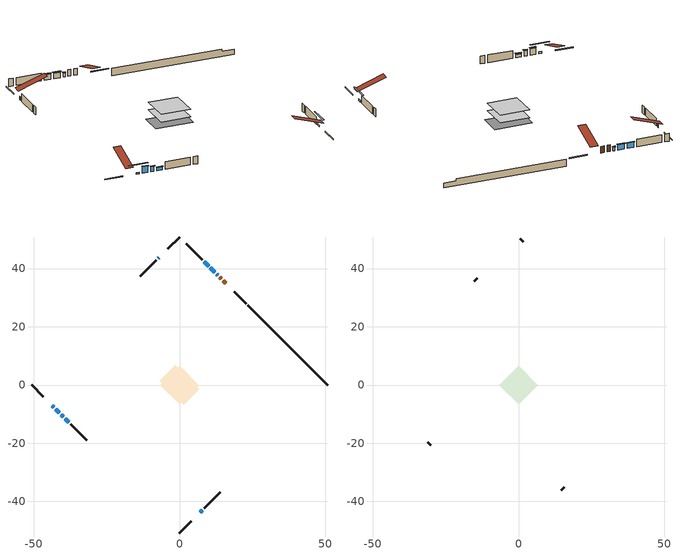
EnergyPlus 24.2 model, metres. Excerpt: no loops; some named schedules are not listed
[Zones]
conditioned space
 floor adiabatic (AdiabaticFloorConstruction): -6.62,0 0,6.62 6.62,0 0,-6.62 z0.34
 floor foundation (Slab1 construction): -6.83,1.52 -1.52,6.83 6.83,-1.52 1.52,-6.83 z-1.95
 wall outside (RimJoist1 construction): 0,-50.82 4.03,-46.79 / -50.82,0 -46.79,-4.03 / 0,50.82 -4.03,46.79 / 22.86,27.96 18.83,31.99 z0.34:0.64
 wall outside (AdiabaticWallConstruction 1): 15.82,35.01 15.06,35.76 / 14.41,36.42 13.8,37.02 z0.34:2.37
 wall outside (AdiabaticWallConstruction): 13.14,37.68 12.76,38.06 / -7.04,43.78 -7.32,43.5 z0.34:1.56; 7.04,-43.78 7.85,-42.97 / -43.78,-7.04 -43.13,-7.69 z0.34:0.9; 12.11,38.71 10.61,40.21 / 9.96,40.86 8.52,42.3 / -40.6,-10.22 -39.88,-10.94 z0.34:2.02; -42.48,-8.34 -41.25,-9.57 z0.34:2.37; -39.22,-11.6 -38.04,-12.78 z0.34:1.36
 wall outside (Wall1 construction): 8.51,-42.32 14.06,-36.76 / -37.38,-13.44 -31.83,-18.99 / -7.97,42.85 -13.53,37.29 / 7.87,42.96 2.31,48.51 z0.34:2.78
 wall foundation (FoundationWall1 construction): 23.51,27.31,-1.95 23.51,27.31,0.34 48.09,2.73,0.34 48.09,2.73,-0.41 50.82,0,-0.41 50.82,0,-1.95
 window (WindowConstruction 5): 13.14,37.68 12.76,38.06 z0.34:1.56
 window (WindowConstruction 7): 7.04,-43.78 7.85,-42.97 z0.34:0.9
 window (WindowConstruction 8): -43.78,-7.04 -43.13,-7.69 z0.34:0.9
 window (WindowConstruction 6): -7.04,43.78 -7.32,43.5 z0.34:1.56
 window (WindowConstruction): 12.11,38.71 10.62,40.21 z0.34:2.02
 window (WindowConstruction 1): 9.96,40.86 8.52,42.3 z0.34:2.02
 window (WindowConstruction 2): -42.48,-8.34 -41.25,-9.57 z0.34:2.37
 window (WindowConstruction 3): -40.6,-10.22 -39.88,-10.94 z0.34:2.02
 window (WindowConstruction 4): -39.22,-11.6 -38.04,-12.78 z0.34:1.35
 door (Door): 15.82,35.01 15.06,35.76 z0.34:2.37
 door (Door 1): 14.4,36.42 13.8,37.02 z0.34:2.37
 ceiling adiabatic (AdiabaticFloorConstruction): 0,-6.62 6.62,0 0,6.62 -6.62,0 z0.34
attic - vented
 floor to conditioned space (Floor1 construction Reversed): -6.62,0 0,6.62 6.62,0 0,-6.62 z2.78
 wall outside (Wall2 construction): 14.72,-36.11 15.71,-35.11 / -31.17,-19.65 -30.17,-20.65 / -14.18,36.64 -15.18,35.64 / 1.66,49.17 0.66,50.16 z0.34:2.78
 roof outside (Roof1 construction): 6.38,-44.44,2.78 -0.06,-37.99,5.82 -1.76,-39.69,5.82 4.69,-46.14,2.78; -44.44,-6.38,2.78 -37.99,0.06,5.82 -39.69,1.76,5.82 -46.14,-4.69,2.78; -6.38,44.44,2.78 0.06,37.99,5.82 1.76,39.69,5.82 -4.69,46.14,2.78; 16.47,34.35,2.78 10.02,27.9,5.82 11.72,26.2,5.82 18.17,32.65,2.78
shading: 12.62,38.2 13.28,37.54 13.57,37.83 12.91,38.49 z1.76; 9.72,-41.11 5.17,-45.65 5.47,-45.94 10.01,-41.4 z3.54; -41.27,-9.55 -45.65,-5.17 -45.94,-5.47 -41.56,-9.85 z3.54; 10.47,40.35 12.25,38.57 12.54,38.86 10.76,40.64 z2.22; 8.38,42.44 10.1,40.72 10.39,41.01 8.67,42.73 z2.22; -41.11,-9.71 -42.62,-8.2 -42.91,-8.49 -41.4,-10 z2.57; -39.74,-11.08 -40.74,-10.08 -41.03,-10.37 -40.03,-11.37 z2.22; -37.89,-12.93 -39.37,-11.46 -39.66,-11.75 -38.19,-13.22 z1.56
[Building]
Building 1: Terrain=Suburbs
[Site:Location]
Quebec Intl AP_QC: Latitude {deg}=46.8; Longitude {deg}=-71.38; Time Zone {hr}=-5; Elevation {m}=74; Keep Site Location Information=Yes
[Site:GroundTemperature:Shallow]
0.0108218, -2.24938, -2.43038, -1.3578, 2.94801, 7.23376, 10.9493, 13.303, 13.5029, 11.5886, 7.96783, 3.81355
[Site:WaterMainsTemperature]
Calculation Method=Schedule; Temperature Schedule=mains temperature schedule
[Material] Roughness=Rough; Thermal Absorptance=0.9
Name | Thickness {m} | Conductivity {W/m-K} | Density {kg/m3} | Specific Heat {J/kg-K} | Solar Absorptance | Visible Absorptance
asphalt or fiberglass shingles | 0.00635 | 0.162714 | 1121.4 | 1465.45 | 0.4 | 0.4
ceiling loosefill ins | 0.169333 | 0.0480833 | 16.02 | 1046.75 | 0.7 | 0.7
ceiling stud and cavity | 0.1397 | 0.655662 | 65.682 | 1177.47 | 0.7 | 0.7
concrete 4.0 in. | 0.1016 | 1.803125 | 2242.8 | 837.4 | 0.7 | 0.7
concrete 8.0 in. | 0.2032 | 1.803125 | 2242.8 | 837.4 | 0.7 | 0.7
door material | 0.04445 | 0.0451087 | 512.64 | 1214.23 | 0.7 | 0.7
exterior vertical ins | 0.0253442 | 0.029427 | 32.04 | 1214.23 | 0.7 | 0.7
floor covering | 0.0127 | 0.0433444 | 54.468 | 1339.84 | 0.6 | 0.6
floor rigid ins; wall rigid ins | 0.512978 | 0.029427 | 32.04 | 1214.23 | 0.7 | 0.7
floor stud and cavity | 0.1397 | 1.75129 | 37.0049 | 1207.88 | 0.7 | 0.7
furniture material conditioned space 1 | 0.1524 | 0.115458 | 640.8 | 1214.23 | 0.6 | 0.6
gypsum board | 0.0127 | 0.160291 | 801 | 837.4 | 0.6 | 0.6
gypsum board 1 | 0.0127 | 0.160291 | 801 | 837.4 | 0.7 | 0.7
osb sheathing 0.5 in. | 0.0127 | 0.115458 | 512.64 | 1214.23 | 0.7 | 0.7
osb sheathing 0.75 in. | 0.01905 | 0.115458 | 512.64 | 1214.23 | 0.7 | 0.7
osb sheathing 2.0 in. | 0.0508 | 0.115458 | 512.64 | 1214.23 | 0.7 | 0.7
rim joist rigid ins | 0.051816 | 0.029427 | 32.04 | 1214.23 | 0.7 | 0.7
rim joist stud and cavity | 0.0508 | 0.256263 | 125.044 | 1163.47 | 0.6 | 0.6
wall stud and cavity | 0.1397 | 0.0819611 | 139.0536 | 1170.24 | 0.7 | 0.7
wall stud and cavity 1 | 0.0889 | 6.1454 | 50.32683 | 1063.81 | 0.6 | 0.6
wall stud and cavity 2 | 0.0889 | 0.380278 | 52.3479 | 1209.89 | 0.7 | 0.7
wall stud and cavity 3 | 0.0889 | 0.391764 | 83.0341 | 1211.67 | 0.7 | 0.7
wood siding | 0.0254 | 0.102417 | 544.68 | 1172.36 | 0.4 | 0.4
wood siding 1 | 0.00254 | 0.102417 | 544.68 | 1172.36 | 0.4 | 0.4
wood siding 2; wood siding 3; wood siding 4 | 0.0254 | 0.102417 | 544.68 | 1172.36 | 0.7 | 0.7
[WindowMaterial:SimpleGlazingSystem]
Name | U-Factor {W/m2-K} | Solar Heat Gain Coefficient
WindowMaterial | 2.89692 | 0.65
WindowMaterial 1 | 2.93212 | 0.61
WindowMaterial 2 | 2.97868 | 0.59
WindowMaterial 3 | 2.96619 | 0.55
WindowMaterial 4 | 2.98152 | 0.61
WindowMaterial 5 | 2.992306 | 0.59
WindowMaterial 6 | 3.02808 | 0.48
WindowMaterial 7 | 3.04227 | 0.45
[Construction]
AdiabaticFloorConstruction: floor stud and cavity, floor rigid ins, osb sheathing 0.75 in., floor covering
AdiabaticWallConstruction: wood siding 3, wall rigid ins, wall stud and cavity 2, gypsum board
AdiabaticWallConstruction 1: wood siding 4, wall rigid ins, wall stud and cavity 2, gypsum board
Door; Door 1: door material
Floor1 construction Reversed: gypsum board, ceiling stud and cavity, ceiling loosefill ins
FoundationWall1 construction: concrete 8.0 in., gypsum board 1
furniture construction conditioned space 1: furniture material conditioned space 1
PartitionWallConstruction: gypsum board, wall stud and cavity 3, gypsum board
RimJoist1 construction: wood siding 2, rim joist rigid ins, osb sheathing 2.0 in., rim joist stud and cavity
Roof1 construction: asphalt or fiberglass shingles
Slab1 construction: concrete 4.0 in.
Wall1 construction: wood siding, osb sheathing 0.5 in., wall stud and cavity, gypsum board
Wall2 construction: wood siding 1, wall stud and cavity 1
WindowConstruction: WindowMaterial
WindowConstruction 1; WindowConstruction 3: WindowMaterial 1
WindowConstruction 2: WindowMaterial 2
WindowConstruction 4: WindowMaterial 3
WindowConstruction 5: WindowMaterial 4
WindowConstruction 6: WindowMaterial 5
WindowConstruction 7: WindowMaterial 6
WindowConstruction 8: WindowMaterial 7
[Zone] Multiplier=1; Part of Total Floor Area=Yes
Name | Volume {m3}
attic - vented | 43.2417
conditioned space | 436.6
[Space]
Name | Zone | Volume {m3}
attic - vented 1 | attic - vented | 43.2417
conditioned space 1 | conditioned space | 436.6
[ZoneInfiltration:EffectiveLeakageArea]
infil attic - vented 1: Zone or Space=attic - vented 1; Schedule=Always On Discrete; Effective Air Leakage Area {cm2}=3235.94; Stack Coefficient=0.000380918; Wind Coefficient=1.31867e-05
[ZoneMixing]
whole house fan mix: Zone or Space=attic - vented; Schedule=Always On Continuous; Design Flow Rate Calculation Method=Flow/Zone; Design Flow Rate {m3/s}=0; Source Zone or Space=conditioned space
[SurfaceProperty:ExposedFoundationPerimeter]
Slab1: Exposed Perimeter Calculation Method=TotalExposedPerimeter; Total Exposed Perimeter {m}=38.619
[InternalMass] Zone or ZoneList=conditioned space; Space or SpaceList=conditioned space 1
Name | Construction | Surface Area {m2}
furniture mass conditioned space 1 | furniture construction conditioned space 1 | 70.4841
partition wall mass | PartitionWallConstruction | 176.21
[Lights]
interior lighting: Zone or ZoneList or Space or SpaceList=conditioned space 1; Schedule=interior lighting schedule; Design Level Calculation Method=LightingLevel; Lighting Level {W}=343.2; Return Air Fraction=0; Fraction Radiant=0.6; Fraction Visible=0.2; Fraction Replaceable=1
[People]
occupants: Zone or ZoneList or Space or SpaceList=conditioned space 1; Number of People Schedule=occupants schedule; Number of People Calculation Method=People; Number of People=3; Fraction Radiant=0.314171; Sensible Heat Fraction=0.56303; Activity Level Schedule=occupants activity schedule; Carbon Dioxide Generation Rate {m3/s-W}=0; Enable ASHRAE 55 Comfort Warnings=No; Mean Radiant Temperature Calculation Type=EnclosureAveraged
[ElectricEquipment] Zone or ZoneList or Space or SpaceList=conditioned space 1; Design Level Calculation Method=EquipmentLevel
Name | Schedule | Design Level {W} | Fraction Latent | Fraction Radiant | Fraction Lost
clothes dryer | clothes dryer schedule | 140.772 | 0.015 | 0.081 | 0.85
clothes washer | clothes washer schedule | 32.1985 | 0.03 | 0.162 | 0.7
cooking range | cooking range schedule | 215.147 | 0.08 | 0.432 | 0.2
dishwasher | dishwasher schedule | 66.8632 | 0.3 | 0.18 | 0.4
fridge | fridge schedule | 72.9452 | 0 | 0.6 | 0
mech vent house fan | mech vent house fan schedule | 19.9167 | 0 | 0 | 0.5
mech vent house fan cfis | mech vent house fan cfis schedule | 0 | 0 | 0 | 0
mech vent range fan 0 | mech vent range fan 0 schedule | 57 | 0 | 0 | 1
misc plug loads | misc plug loads schedule | 494.7 | 0.045 | 0.513 | 0.1
whole house fan | Always On Discrete | 0 | 0 | 0 | 1
[OtherEquipment] Zone or ZoneList or Space or SpaceList=conditioned space 1; Design Level Calculation Method=EquipmentLevel
Name | Fuel Type | Schedule | Design Level {W} | Fraction Latent | Fraction Radiant | Fraction Lost
clothes dryer 1 | Electricity | clothes dryer schedule | 0 | 0.015 | 0.081 | 0.85
cooking range 1 | Electricity | cooking range schedule | 0 | 0.08 | 0.432 | 0.2
general water use latent | None | general water use schedule | 62.594 | 1 | 0 | 0
general water use sensible | None | general water use schedule | -61.6891 | 0 | 0.6 | 0
mech vent house fan latent load | None | Always On Discrete | 0 | 1 | 0 | 0
mech vent house fan sensible load | None | Always On Discrete | 0 | 0 | 0 | 0
water heater energy adjustment1 | Electricity | Always On Discrete | 0.01 | 0 | 0 | 1
[ZoneInfiltration:DesignFlowRate] Zone or ZoneList or Space or SpaceList=conditioned space 1; Schedule=Always On Discrete; Design Flow Rate Calculation Method=Flow/Zone; Design Flow Rate {m3/s}=0
infil flow; natural vent flow; whole house fan flow
[ZoneControl:Thermostat]
conditioned space Thermostat: Zone or ZoneList=conditioned space; Control Type Schedule=conditioned space Thermostat Schedule; Control 1=conditioned space temperature setpoint; Temperature Difference Between Cutout And Setpoint {deltaC}=0
[ZoneHVAC:Baseboard:Convective:Electric]
electric baseboard: Availability Schedule=Always On Discrete; Heating Design Capacity {W}=8717.99; Efficiency=1
[AirLoopHVAC:UnitarySystem]
unit heater unitary system: Control Type=Load; Controlling Zone or Thermostat Location=conditioned space; Dehumidification Control Type=None; Availability Schedule=Always On Discrete; Supply Fan=unit heater supply fan; Fan Placement=BlowThrough; Supply Air Fan Operating Mode Schedule=unit heater auto fan schedule; Heating Coil=unit heater htg coil; DX Heating Coil Sizing Ratio=1; Use DOAS DX Cooling Coil=No; Minimum Supply Air Temperature {C}=2; Latent Load Control=SensibleOnlyLoadControl; Cooling Supply Air Flow Rate Method=None; Heating Supply Air Flow Rate Method=SupplyAirFlowRate; Heating Supply Air Flow Rate {m3/s}=0.00141584; No Load Supply Air Flow Rate Method=SupplyAirFlowRate; No Load Supply Air Flow Rate {m3/s}=0; No Load Supply Air Flow Rate Control Set To Low Speed=Yes; Maximum Supply Air Temperature {C}=48.8889; Maximum Outdoor Dry-Bulb Temperature for Supplemental Heater Operation {C}=21; Ancillary On-Cycle Electric Power {W}=0; Ancillary Off-Cycle Electric Power {W}=0
[Fan:SystemModel]
unit heater supply fan: Availability Schedule=Always On Discrete; Design Maximum Air Flow Rate {m3/s}=0.00141584; Speed Control Method=Discrete; Electric Power Minimum Flow Rate Fraction=0.2; Design Pressure Rise {Pa}=500; Motor Efficiency=1; Motor In Air Stream Fraction=1; Design Electric Power Consumption {W}=Autosize; Design Power Sizing Method=PowerPerFlow; Electric Power Per Unit Flow Rate {W/(m3/s)}=28251.7; Electric Power Per Unit Flow Rate Per Unit Pressure {W/((m3/s)-Pa)}=1.66667; Fan Total Efficiency=0.7; Motor Loss Radiative Fraction=0; Number of Speeds=1; Speed Flow Fraction 1=1; Speed Electric Power Fraction 1=1
[Coil:Heating:Fuel]
unit heater htg coil: Availability Schedule=Always On Discrete; Fuel Type=OtherFuel2; Burner Efficiency=0.3; Nominal Capacity {W}=0.293071; On Cycle Parasitic Electric Load {W}=0; Off Cycle Parasitic Fuel Load {W}=0
[Zone equipment]
conditioned space: electric baseboard, unit heater unitary system
[Foundation:Kiva]
Foundation Kiva 1: Initial Indoor Air Temperature {C}=18; Wall Height Above Grade {m}=0.340004; Wall Depth Below Slab {m}=0.2032; Custom Block Material Name 1=exterior vertical ins; Custom Block Depth 1 {m}=2.28999; Custom Block X Position 1 {m}=0.2159; Custom Block Z Position 1 {m}=0
[Foundation:Kiva:Settings]
Soil Conductivity {W/m-K}=0.849921; Soil Density {kg/m3}=1842.3; Soil Specific Heat {J/kg-K}=418.7; Ground Solar Absorptivity=0.9; Ground Thermal Absorptivity=0.9; Ground Surface Roughness {m}=0.03; Far-Field Width {m}=40; Deep-Ground Boundary Condition=ZeroFlux; Deep-Ground Depth {m}=40; Minimum Cell Dimension {m}=0.2; Maximum Cell Growth Coefficient=3; Simulation Timestep=Timestep
[Exterior:Lights]
exterior lighting: Schedule=exterior lighting schedule; Design Level {W}=75.6
[EnergyManagementSystem:GlobalVariable]
infil_program_Qfan
infil_program_Qinf
natural_vent_program_Qnv
natural_vent_program_Qwhf
[EnergyManagementSystem:Sensor]
Name | Output:Variable or Output:Meter Index Key | Output:Variable or Output:Meter
airflow_gain | infil flow | Infiltration Sensible Heat Gain Energy
airflow_gain_1 | natural vent flow | Infiltration Sensible Heat Gain Energy
airflow_gain_2 | whole house fan flow | Infiltration Sensible Heat Gain Energy
airflow_loss | infil flow | Infiltration Sensible Heat Loss Energy
airflow_loss_1 | natural vent flow | Infiltration Sensible Heat Loss Energy
airflow_loss_2 | whole house fan flow | Infiltration Sensible Heat Loss Energy
clg_load_cond |  | Cooling:EnergyTransfer:Zone:CONDITIONED SPACE
clg_sp_s; clg_sp_s_1 | cooling setpoint | Schedule Value
clothes_dryer_exhaust_0_sch_s | clothes dryer exhaust 0 schedule | Schedule Value
conditioned_space_clg_unmet_s | conditioned space | Zone Cooling Setpoint Not Met Time
conditioned_space_htg_unmet_s | conditioned space | Zone Heating Setpoint Not Met Time
cool_season | cooling season schedule | Schedule Value
fridge_tin_s | conditioned space | Zone Mean Air Temperature
htg_load_cond |  | Heating:EnergyTransfer:Zone:CONDITIONED SPACE
htg_sp_s; htg_sp_s_1 | heating setpoint | Schedule Value
ig_ee_conv | clothes dryer | Electric Equipment Convective Heating Energy
ig_ee_conv_2 | cooking range | Electric Equipment Convective Heating Energy
ig_ee_conv_4 | fridge | Electric Equipment Convective Heating Energy
ig_ee_conv_5 | misc plug loads | Electric Equipment Convective Heating Energy
ig_ee_conv_6 | whole house fan | Electric Equipment Convective Heating Energy
ig_ee_rad | clothes dryer | Electric Equipment Radiant Heating Energy
ig_ee_rad_2 | cooking range | Electric Equipment Radiant Heating Energy
ig_ee_rad_4 | fridge | Electric Equipment Radiant Heating Energy
ig_ee_rad_5 | misc plug loads | Electric Equipment Radiant Heating Energy
ig_ee_rad_6 | whole house fan | Electric Equipment Radiant Heating Energy
ig_lgt_conv | interior lighting | Lights Convective Heating Energy
ig_lgt_rad | interior lighting | Lights Radiant Heating Energy
ig_lgt_vis | interior lighting | Lights Visible Radiation Heating Energy
ig_oe_conv | clothes dryer 1 | Other Equipment Convective Heating Energy
ig_oe_conv_1 | cooking range 1 | Other Equipment Convective Heating Energy
ig_oe_conv_2 | general water use latent | Other Equipment Convective Heating Energy
ig_oe_conv_3 | general water use sensible | Other Equipment Convective Heating Energy
ig_oe_conv_4 | water heater energy adjustment1 | Other Equipment Convective Heating Energy
ig_oe_rad | clothes dryer 1 | Other Equipment Radiant Heating Energy
ig_oe_rad_1 | cooking range 1 | Other Equipment Radiant Heating Energy
ig_oe_rad_2 | general water use latent | Other Equipment Radiant Heating Energy
ig_oe_rad_3 | general water use sensible | Other Equipment Radiant Heating Energy
ig_oe_rad_4 | water heater energy adjustment1 | Other Equipment Radiant Heating Energy
ig_ppl_conv | occupants | People Convective Heating Energy
ig_ppl_rad | occupants | People Radiant Heating Energy
im_conv | furniture mass conditioned space 1 | Surface Inside Face Convection Heat Gain Energy
im_conv_1 | partition wall mass | Surface Inside Face Convection Heat Gain Energy
im_ig | furniture mass conditioned space 1 | Surface Inside Face Internal Gains Radiation Heat Gain Energy
im_ig_1 | partition wall mass | Surface Inside Face Internal Gains Radiation Heat Gain Energy
im_lgt | furniture mass conditioned space 1 | Surface Inside Face Lights Radiation Heat Gain Energy
im_lgt_1 | partition wall mass | Surface Inside Face Lights Radiation Heat Gain Energy
im_sol | furniture mass conditioned space 1 | Surface Inside Face Solar Radiation Heat Gain Energy
im_sol_1 | partition wall mass | Surface Inside Face Solar Radiation Heat Gain Energy
im_surf | furniture mass conditioned space 1 | Surface Inside Face Net Surface Thermal Radiation Heat Gain Energy
im_surf_1 | partition wall mass | Surface Inside Face Net Surface Thermal Radiation Heat Gain Energy
mech_vent_range_fan_0_sch_s | mech vent range fan 0 schedule | Schedule Value
mv_conv | mech vent house fan | Electric Equipment Convective Heating Energy
mv_conv_1 | mech vent house fan cfis | Electric Equipment Convective Heating Energy
mv_conv_2 | mech vent range fan 0 | Electric Equipment Convective Heating Energy
mv_conv_3 | mech vent house fan latent load | Other Equipment Convective Heating Energy
mv_conv_4 | mech vent house fan sensible load | Other Equipment Convective Heating Energy
mv_rad | mech vent house fan | Electric Equipment Radiant Heating Energy
mv_rad_1 | mech vent house fan cfis | Electric Equipment Radiant Heating Energy
mv_rad_2 | mech vent range fan 0 | Electric Equipment Radiant Heating Energy
mv_rad_3 | mech vent house fan latent load | Other Equipment Radiant Heating Energy
mv_rad_4 | mech vent house fan sensible load | Other Equipment Radiant Heating Energy
natural_vent_s | natural vent schedule | Schedule Value
out_pb_s |  | Site Outdoor Air Barometric Pressure
out_wt_s |  | Site Outdoor Air Humidity Ratio
site_vw_s |  | Site Wind Speed
ss_back_out | Window1 | Surface Window Shortwave from Zone Back Out Window Heat Transfer Rate
ss_back_out_1 | Window10 | Surface Window Shortwave from Zone Back Out Window Heat Transfer Rate
ss_back_out_2 | Window11 | Surface Window Shortwave from Zone Back Out Window Heat Transfer Rate
ss_back_out_3 | Window2 | Surface Window Shortwave from Zone Back Out Window Heat Transfer Rate
ss_back_out_4 | Window3 | Surface Window Shortwave from Zone Back Out Window Heat Transfer Rate
ss_back_out_5 | Window4 | Surface Window Shortwave from Zone Back Out Window Heat Transfer Rate
ss_back_out_6 | Window6 | Surface Window Shortwave from Zone Back Out Window Heat Transfer Rate
ss_back_out_7 | Window7 | Surface Window Shortwave from Zone Back Out Window Heat Transfer Rate
ss_back_out_8 | Window8 | Surface Window Shortwave from Zone Back Out Window Heat Transfer Rate
ss_conv | Door1 | Surface Inside Face Convection Heat Gain Energy
ss_conv_1 | Door3 | Surface Inside Face Convection Heat Gain Energy
ss_conv_10 | Window8 | Surface Inside Face Convection Heat Gain Energy
ss_conv_2 | Window1 | Surface Inside Face Convection Heat Gain Energy
ss_conv_3 | Window10 | Surface Inside Face Convection Heat Gain Energy
ss_conv_4 | Window11 | Surface Inside Face Convection Heat Gain Energy
ss_conv_5 | Window2 | Surface Inside Face Convection Heat Gain Energy
ss_conv_6 | Window3 | Surface Inside Face Convection Heat Gain Energy
ss_conv_7 | Window4 | Surface Inside Face Convection Heat Gain Energy
ss_conv_8 | Window6 | Surface Inside Face Convection Heat Gain Energy
ss_conv_9 | Window7 | Surface Inside Face Convection Heat Gain Energy
ss_ig | Door1 | Surface Inside Face Internal Gains Radiation Heat Gain Energy
ss_ig_1 | Door3 | Surface Inside Face Internal Gains Radiation Heat Gain Energy
ss_ig_10 | Window8 | Surface Inside Face Internal Gains Radiation Heat Gain Energy
ss_ig_2 | Window1 | Surface Inside Face Internal Gains Radiation Heat Gain Energy
ss_ig_3 | Window10 | Surface Inside Face Internal Gains Radiation Heat Gain Energy
ss_ig_4 | Window11 | Surface Inside Face Internal Gains Radiation Heat Gain Energy
ss_ig_5 | Window2 | Surface Inside Face Internal Gains Radiation Heat Gain Energy
ss_ig_6 | Window3 | Surface Inside Face Internal Gains Radiation Heat Gain Energy
ss_ig_7 | Window4 | Surface Inside Face Internal Gains Radiation Heat Gain Energy
ss_ig_8 | Window6 | Surface Inside Face Internal Gains Radiation Heat Gain Energy
ss_ig_9 | Window7 | Surface Inside Face Internal Gains Radiation Heat Gain Energy
ss_lgt | Door1 | Surface Inside Face Lights Radiation Heat Gain Energy
ss_lgt_1 | Door3 | Surface Inside Face Lights Radiation Heat Gain Energy
ss_sol | Door1 | Surface Inside Face Solar Radiation Heat Gain Energy
ss_sol_1 | Door3 | Surface Inside Face Solar Radiation Heat Gain Energy
ss_surf | Door1 | Surface Inside Face Net Surface Thermal Radiation Heat Gain Energy
ss_surf_1 | Door3 | Surface Inside Face Net Surface Thermal Radiation Heat Gain Energy
ss_surf_10 | Window8 | Surface Inside Face Net Surface Thermal Radiation Heat Gain Energy
ss_surf_2 | Window1 | Surface Inside Face Net Surface Thermal Radiation Heat Gain Energy
ss_surf_3 | Window10 | Surface Inside Face Net Surface Thermal Radiation Heat Gain Energy
ss_surf_4 | Window11 | Surface Inside Face Net Surface Thermal Radiation Heat Gain Energy
ss_surf_5 | Window2 | Surface Inside Face Net Surface Thermal Radiation Heat Gain Energy
ss_surf_6 | Window3 | Surface Inside Face Net Surface Thermal Radiation Heat Gain Energy
ss_surf_7 | Window4 | Surface Inside Face Net Surface Thermal Radiation Heat Gain Energy
ss_surf_8 | Window6 | Surface Inside Face Net Surface Thermal Radiation Heat Gain Energy
ss_surf_9 | Window7 | Surface Inside Face Net Surface Thermal Radiation Heat Gain Energy
ss_trans_in | Window1 | Surface Window Transmitted Solar Radiation Rate
ss_trans_in_1 | Window10 | Surface Window Transmitted Solar Radiation Rate
ss_trans_in_2 | Window11 | Surface Window Transmitted Solar Radiation Rate
ss_trans_in_3 | Window2 | Surface Window Transmitted Solar Radiation Rate
ss_trans_in_4 | Window3 | Surface Window Transmitted Solar Radiation Rate
ss_trans_in_5 | Window4 | Surface Window Transmitted Solar Radiation Rate
ss_trans_in_6 | Window6 | Surface Window Transmitted Solar Radiation Rate
ss_trans_in_7 | Window7 | Surface Window Transmitted Solar Radiation Rate
ss_trans_in_8 | Window8 | Surface Window Transmitted Solar Radiation Rate
ss_trans_out | Window1 | Surface Inside Face Initial Transmitted Diffuse Transmitted Out Window Solar Radiation Rate
ss_trans_out_1 | Window10 | Surface Inside Face Initial Transmitted Diffuse Transmitted Out Window Solar Radiation Rate
ss_trans_out_2 | Window11 | Surface Inside Face Initial Transmitted Diffuse Transmitted Out Window Solar Radiation Rate
ss_trans_out_3 | Window2 | Surface Inside Face Initial Transmitted Diffuse Transmitted Out Window Solar Radiation Rate
ss_trans_out_4 | Window3 | Surface Inside Face Initial Transmitted Diffuse Transmitted Out Window Solar Radiation Rate
ss_trans_out_5 | Window4 | Surface Inside Face Initial Transmitted Diffuse Transmitted Out Window Solar Radiation Rate
ss_trans_out_6 | Window6 | Surface Inside Face Initial Transmitted Diffuse Transmitted Out Window Solar Radiation Rate
ss_trans_out_7 | Window7 | Surface Inside Face Initial Transmitted Diffuse Transmitted Out Window Solar Radiation Rate
ss_trans_out_8 | Window8 | Surface Inside Face Initial Transmitted Diffuse Transmitted Out Window Solar Radiation Rate
s_conv | Floor1 | Surface Inside Face Convection Heat Gain Energy
s_conv_1 | FoundationWall1 | Surface Inside Face Convection Heat Gain Energy
s_conv_10 | Wall1:225 | Surface Inside Face Convection Heat Gain Energy
s_conv_11 | Wall1:315 | Surface Inside Face Convection Heat Gain Energy
s_conv_12 | Wall1:45 | Surface Inside Face Convection Heat Gain Energy
s_conv_2 | inferred conditioned ceiling | Surface Inside Face Convection Heat Gain Energy
s_conv_3 | inferred conditioned floor | Surface Inside Face Convection Heat Gain Energy
s_conv_4 | RimJoist1:135 | Surface Inside Face Convection Heat Gain Energy
s_conv_5 | RimJoist1:225 | Surface Inside Face Convection Heat Gain Energy
s_conv_6 | RimJoist1:315 | Surface Inside Face Convection Heat Gain Energy
s_conv_7 | RimJoist1:45 | Surface Inside Face Convection Heat Gain Energy
s_conv_8 | Slab1 | Surface Inside Face Convection Heat Gain Energy
s_conv_9 | Wall1:135 | Surface Inside Face Convection Heat Gain Energy
s_ig | Floor1 | Surface Inside Face Internal Gains Radiation Heat Gain Energy
s_ig_1 | FoundationWall1 | Surface Inside Face Internal Gains Radiation Heat Gain Energy
